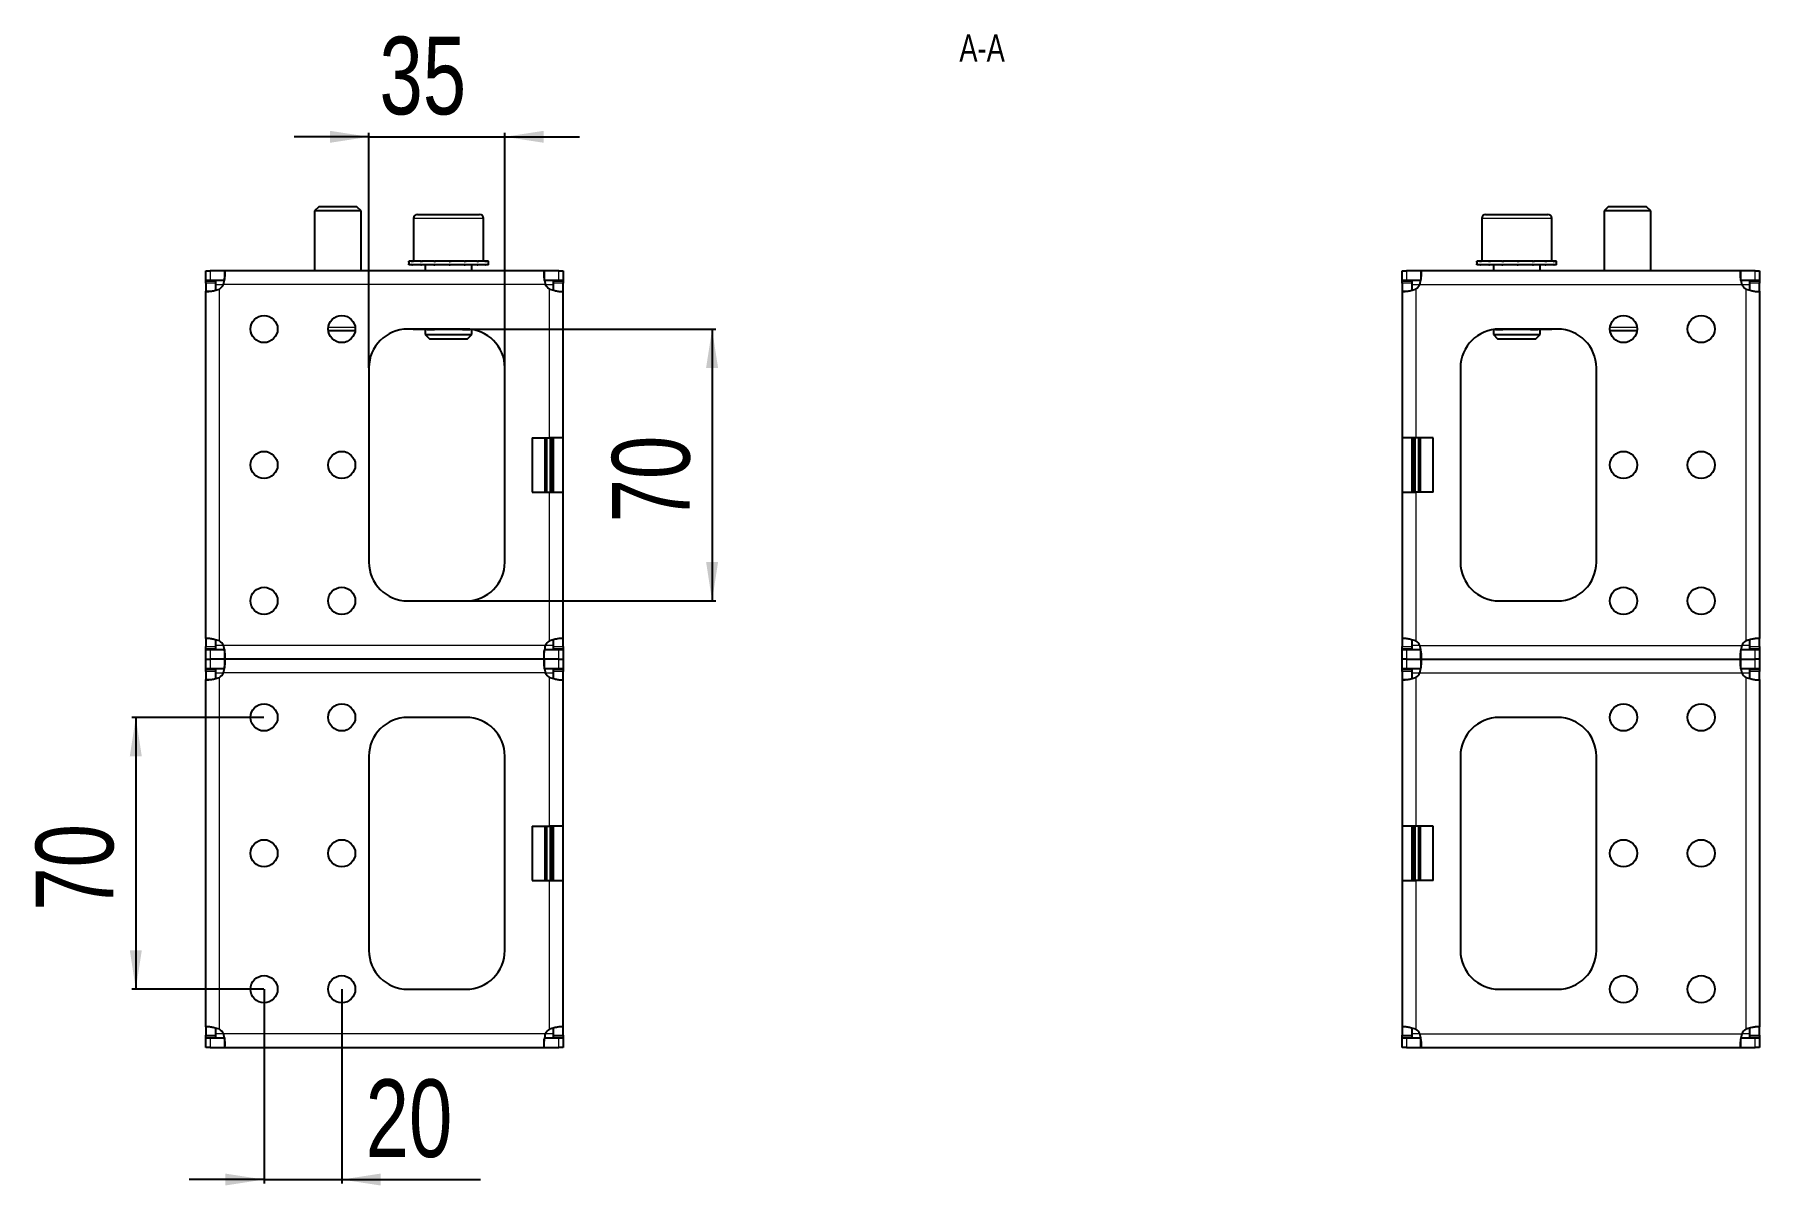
# Model space of a CAD drawing. Header units: millimetres. Extents: x 0 to 2072, y -808 to 616.
# Drawn here: x 1628 to 2072, y 253.8 to 550.2 of the extents above; entities that cross this region are included whole.
import ezdxf

# ---------------------------------------------------------------- set-up
doc = ezdxf.new("R2010")
doc.units = ezdxf.units.MM
doc.layers.add('FORMAT', color=7, linetype='Continuous')
doc.styles.add('SLDTEXTSTYLE0', font='TXT', dxfattribs={"width": 0.75})
doc.dimstyles.new('SLDDIMSTYLE0', dxfattribs={"dimtxt": 20, "dimasz": 10, "dimexe": 0, "dimexo": 0.0625, "dimgap": 5, "dimtad": 2, "dimdec": 1, "dimrnd": 1e-09, "dimzin": 12, "dimdsep": 46, "dimtxsty": 'SLDTEXTSTYLE0', "dimsah": 1, "dimcen": 0.09, "dimadec": 0, "dimazin": 3, "dimtfac": 1, "dimtofl": 0, "dimtmove": 0, "dimatfit": 3, "dimfxl": 0, "dimfrac": 2, "dimtolj": 1, "dimtzin": 12, "dimarcsym": 0})
doc.dimstyles.new('SLDDIMSTYLE1', dxfattribs={"dimtxt": 20, "dimasz": 10, "dimexe": 0, "dimexo": 0.0625, "dimgap": 5, "dimtad": 2, "dimdec": 1, "dimrnd": 1e-09, "dimzin": 12, "dimdsep": 46, "dimtxsty": 'SLDTEXTSTYLE0', "dimsah": 1, "dimcen": 0.09, "dimadec": 0, "dimazin": 3, "dimtfac": 1, "dimtmove": 0, "dimatfit": 0, "dimfxl": 0, "dimfrac": 2, "dimtolj": 1, "dimtzin": 12, "dimarcsym": 0})

# ---------------------------------------------------------------- blocks, each defined once
blk = doc.blocks.new('_D_7')
at = {"layer": 'FORMAT'}
for p, q in [((1739.05, 474.39), (1803.39, 474.39)), ((1802.39, 474.39), (1802.39, 404.39)), ((1739.05, 404.39), (1803.39, 404.39))]:
    blk.add_line(p, q, dxfattribs=at)
for points in [[(1802.39, 474.39), (1800.85, 464.39), (1803.93, 464.39)], [(1802.39, 404.39), (1803.93, 414.39), (1800.85, 414.39)]]:
    blk.add_solid(points, dxfattribs=at)
at = {"layer": 'FORMAT', "insert": (1776.61, 424.61), "char_height": 20, "attachment_point": 1, "rotation": 90, "style": 'SLDTEXTSTYLE0'}
blk.add_mtext('70', dxfattribs=at)
blk = doc.blocks.new('_D_8')
at = {"layer": 'FORMAT'}
for p, q in [((1714.04, 464.4), (1714.04, 524.89)), ((1749.04, 464.4), (1749.04, 524.89)), ((1714.04, 523.89), (1694.81, 523.89)), ((1714.04, 523.89), (1749.04, 523.89)), ((1749.04, 523.89), (1768.27, 523.89))]:
    blk.add_line(p, q, dxfattribs=at)
for points in [[(1714.04, 523.89), (1704.04, 525.43), (1704.04, 522.35)], [(1749.04, 523.89), (1759.04, 522.35), (1759.04, 525.43)]]:
    blk.add_solid(points, dxfattribs=at)
at = {"layer": 'FORMAT', "insert": (1716.76, 549.67), "char_height": 20, "attachment_point": 1, "style": 'SLDTEXTSTYLE0'}
blk.add_mtext('35', dxfattribs=at)
blk = doc.blocks.new('_D_9')
at = {"layer": 'FORMAT'}
for p, q in [((1687.04, 304.38), (1687.04, 254.38)), ((1707.04, 304.38), (1707.04, 254.38)), ((1687.04, 255.38), (1667.81, 255.38)), ((1687.04, 255.38), (1707.04, 255.38)), ((1707.04, 255.38), (1742.75, 255.38))]:
    blk.add_line(p, q, dxfattribs=at)
for points in [[(1687.04, 255.38), (1677.04, 256.92), (1677.04, 253.85)], [(1707.04, 255.38), (1717.04, 253.85), (1717.04, 256.92)]]:
    blk.add_solid(points, dxfattribs=at)
at = {"layer": 'FORMAT', "insert": (1713.2, 281.17), "char_height": 20, "attachment_point": 1, "style": 'SLDTEXTSTYLE0'}
blk.add_mtext('20', dxfattribs=at)
blk = doc.blocks.new('_D_10')
at = {"layer": 'FORMAT'}
for p, q in [((1687.03, 374.39), (1653.03, 374.39)), ((1654.03, 374.39), (1654.03, 304.39)), ((1687.03, 304.39), (1653.03, 304.39))]:
    blk.add_line(p, q, dxfattribs=at)
for points in [[(1654.03, 374.39), (1652.49, 364.39), (1655.57, 364.39)], [(1654.03, 304.39), (1655.57, 314.39), (1652.49, 314.39)]]:
    blk.add_solid(points, dxfattribs=at)
at = {"layer": 'FORMAT', "insert": (1628.25, 324.61), "char_height": 20, "attachment_point": 1, "rotation": 90, "style": 'SLDTEXTSTYLE0'}
blk.add_mtext('70', dxfattribs=at)

msp = doc.modelspace()

# ---------------------------------------------------------------- linework, layer by layer
at = {"color": 7, "linetype": 'Continuous', "lineweight": 25}
for p, q in [((1701.11, 505.89), (1700.04, 504.82)), ((1700.04, 504.82), (1700.04, 489.39)), ((1712.04, 504.82), (1700.04, 504.82)), ((1710.96, 505.89), (1701.11, 505.89)), ((1712.04, 504.82), (1710.96, 505.89)), ((1712.04, 489.39), (1712.04, 504.82)), ((1725.54, 502.89), (1725.54, 491.89)), ((1726.54, 503.89), (1734.35, 503.89)), ((1734.35, 503.89), (1742.54, 503.89)), ((1743.54, 491.89), (1743.54, 502.89)), ((2000.54, 502.89), (2000.54, 491.89)), ((2001.54, 503.89), (2009.07, 503.89)), ((2009.07, 503.89), (2017.54, 503.89)), ((2018.54, 491.89), (2018.54, 502.89)), ((2033.11, 505.89), (2032.04, 504.82)), ((2032.04, 504.82), (2032.04, 489.39)), ((2044.04, 504.82), (2032.04, 504.82)), ((2042.96, 505.89), (2033.11, 505.89)), ((2044.04, 504.82), (2042.96, 505.89)), ((2044.04, 489.39), (2044.04, 504.82)), ((1672.04, 486.89), (1672.04, 489.39)), ((1672.04, 489.39), (1673.15, 489.39)), ((1676.87, 489.39), (1673.15, 489.39)), ((1759.2, 489.39), (1676.87, 489.39)), ((1676.87, 489.39), (1676.87, 487.18)), ((1724.29, 491.89), (1724.29, 490.89)), ((1724.29, 491.89), (1724.29, 491.64)), ((1725.12, 491.89), (1724.29, 491.89)), ((1724.29, 491.89), (1724.29, 491.89)), ((1724.29, 490.89), (1724.29, 491.14)), ((1725.12, 490.89), (1724.29, 490.89)), ((1724.29, 490.89), (1724.29, 490.89)), ((1725.12, 491.89), (1725.23, 491.89)), ((1725.12, 490.89), (1725.23, 490.89)), ((1725.23, 491.89), (1725.23, 491.64)), ((1727.39, 491.89), (1725.23, 491.89)), ((1725.23, 490.89), (1725.23, 491.14)), ((1727.39, 490.89), (1725.23, 490.89)), ((1727.39, 491.89), (1727.57, 491.89)), ((1727.39, 490.89), (1727.57, 490.89)), ((1727.57, 491.89), (1727.57, 491.64)), ((1730.75, 491.89), (1727.57, 491.89)), ((1727.57, 490.89), (1727.57, 491.14)), ((1730.75, 490.89), (1727.57, 490.89)), ((1728.54, 490.89), (1728.54, 489.39)), ((1730.75, 491.89), (1730.98, 491.89)), ((1730.75, 490.89), (1730.98, 490.89)), ((1730.98, 491.89), (1730.98, 491.64)), ((1734.68, 491.89), (1730.98, 491.89)), ((1730.98, 490.89), (1730.98, 491.14)), ((1734.68, 490.89), (1730.98, 490.89)), ((1734.68, 491.89), (1734.76, 491.89)), ((1734.68, 490.89), (1734.83, 490.89)), ((1734.83, 490.89), (1734.93, 490.89)), ((1734.88, 491.89), (1734.93, 491.89)), ((1734.93, 491.89), (1734.93, 491.64)), ((1738.59, 491.89), (1734.93, 491.89)), ((1734.93, 490.89), (1734.93, 491.14)), ((1738.59, 490.89), (1734.93, 490.89)), ((1738.59, 491.89), (1738.82, 491.89)), ((1738.59, 490.89), (1738.82, 490.89)), ((1738.82, 491.89), (1738.82, 491.64)), ((1741.89, 491.89), (1738.82, 491.89)), ((1738.82, 490.89), (1738.82, 491.14)), ((1741.89, 490.89), (1738.82, 490.89)), ((1740.54, 489.39), (1740.54, 490.89)), ((1741.89, 491.89), (1742.06, 491.89)), ((1741.89, 490.89), (1742.06, 490.89)), ((1742.06, 491.89), (1742.06, 491.64)), ((1744.06, 491.89), (1742.06, 491.89)), ((1742.06, 490.89), (1742.06, 491.14)), ((1744.06, 490.89), (1742.06, 490.89)), ((1744.06, 491.89), (1744.15, 491.89)), ((1744.06, 490.89), (1744.15, 490.89)), ((1744.15, 491.89), (1744.15, 491.64)), ((1744.79, 491.89), (1744.15, 491.89)), ((1744.15, 490.89), (1744.15, 491.14)), ((1744.79, 490.89), (1744.15, 490.89)), ((1744.79, 490.89), (1744.79, 491.89)), ((1759.2, 489.39), (1759.2, 486.89)), ((1762.93, 489.39), (1759.2, 489.39)), ((1762.93, 489.39), (1764.04, 489.39)), ((1764.04, 489.39), (1764.04, 486.89)), ((1980.04, 486.89), (1980.04, 489.39)), ((1980.04, 489.39), (1981.15, 489.39)), ((1984.87, 489.39), (1981.15, 489.39)), ((2067.2, 489.39), (1984.87, 489.39)), ((1984.87, 489.39), (1984.87, 487.18)), ((1999.29, 491.89), (1999.29, 490.89)), ((1999.29, 491.89), (1999.29, 491.64)), ((2000.12, 491.89), (1999.29, 491.89)), ((1999.29, 491.89), (1999.29, 491.89)), ((1999.29, 490.89), (1999.29, 491.14)), ((2000.12, 490.89), (1999.29, 490.89)), ((1999.29, 490.89), (1999.29, 490.89)), ((2000.12, 491.89), (2000.22, 491.89)), ((2000.12, 490.89), (2000.22, 490.89)), ((2000.22, 491.89), (2000.22, 491.64)), ((2002.39, 491.89), (2000.22, 491.89)), ((2000.22, 490.89), (2000.22, 491.14)), ((2002.39, 490.89), (2000.22, 490.89)), ((2002.39, 491.89), (2002.57, 491.89)), ((2002.39, 490.89), (2002.57, 490.89)), ((2002.57, 491.89), (2002.57, 491.64)), ((2005.74, 491.89), (2002.57, 491.89)), ((2002.57, 490.89), (2002.57, 491.14)), ((2005.74, 490.89), (2002.57, 490.89)), ((2003.54, 490.89), (2003.54, 489.39)), ((2005.74, 491.89), (2005.98, 491.89)), ((2005.74, 490.89), (2005.98, 490.89)), ((2005.98, 491.89), (2005.98, 491.64)), ((2009.68, 491.89), (2005.98, 491.89)), ((2005.98, 490.89), (2005.98, 491.14)), ((2009.68, 490.89), (2005.98, 490.89)), ((2009.68, 491.89), (2009.75, 491.89)), ((2009.68, 490.89), (2009.83, 490.89)), ((2009.83, 490.89), (2009.93, 490.89)), ((2009.88, 491.89), (2009.93, 491.89)), ((2009.93, 491.89), (2009.93, 491.64)), ((2013.59, 491.89), (2009.93, 491.89)), ((2009.93, 490.89), (2009.93, 491.14)), ((2013.59, 490.89), (2009.93, 490.89)), ((2013.59, 491.89), (2013.82, 491.89)), ((2013.59, 490.89), (2013.82, 490.89)), ((2013.82, 491.89), (2013.82, 491.64)), ((2016.88, 491.89), (2013.82, 491.89)), ((2013.82, 490.89), (2013.82, 491.14)), ((2016.88, 490.89), (2013.82, 490.89)), ((2015.54, 489.39), (2015.54, 490.89)), ((2016.88, 491.89), (2017.06, 491.89)), ((2016.88, 490.89), (2017.06, 490.89)), ((2017.06, 491.89), (2017.06, 491.64)), ((2019.06, 491.89), (2017.06, 491.89)), ((2017.06, 490.89), (2017.06, 491.14)), ((2019.06, 490.89), (2017.06, 490.89)), ((2019.06, 491.89), (2019.15, 491.89)), ((2019.06, 490.89), (2019.15, 490.89)), ((2019.15, 491.89), (2019.15, 491.64)), ((2019.79, 491.89), (2019.15, 491.89)), ((2019.15, 490.89), (2019.15, 491.14)), ((2019.79, 490.89), (2019.15, 490.89)), ((2019.79, 490.89), (2019.79, 491.89)), ((2067.2, 486.89), (2067.2, 489.39)), ((2070.93, 489.39), (2067.2, 489.39)), ((2070.93, 489.39), (2072.04, 489.39)), ((2072.04, 489.39), (2072.04, 486.89)), ((1673.15, 486.89), (1672.04, 486.89)), ((1672.04, 486.89), (1672.04, 486.79)), ((1672.04, 486.79), (1674.54, 486.79)), ((1672.04, 486.18), (1672.04, 486.79)), ((1672.04, 486.18), (1672.04, 484.12)), ((1672.04, 394.67), (1672.04, 484.12)), ((1672.04, 484.12), (1673.13, 484.12)), ((1676.87, 486.89), (1673.15, 486.89)), ((1674.54, 486.79), (1674.54, 486.18)), ((1674.54, 486.18), (1674.54, 484.36)), ((1762.93, 486.89), (1759.2, 486.89)), ((1761.54, 486.79), (1764.04, 486.79)), ((1761.54, 486.18), (1761.54, 486.79)), ((1761.54, 484.34), (1761.54, 486.18)), ((1764.04, 486.89), (1762.93, 486.89)), ((1764.04, 486.79), (1764.04, 486.89)), ((1764.04, 486.79), (1764.04, 486.18)), ((1764.04, 484.12), (1764.04, 486.18)), ((1764.04, 446.39), (1764.04, 484.12)), ((1981.15, 486.89), (1980.04, 486.89)), ((1980.04, 486.89), (1980.04, 486.79)), ((1980.04, 486.79), (1982.54, 486.79)), ((1980.04, 486.18), (1980.04, 486.79)), ((1980.04, 486.18), (1980.04, 484.12)), ((1980.04, 484.12), (1981.13, 484.12)), ((1980.04, 484.12), (1980.04, 446.39)), ((1984.87, 486.89), (1981.15, 486.89)), ((1982.54, 486.79), (1982.54, 486.18)), ((1982.54, 486.18), (1982.54, 484.36)), ((2070.93, 486.89), (2067.2, 486.89)), ((2069.54, 486.79), (2072.04, 486.79)), ((2069.54, 486.18), (2069.54, 486.79)), ((2069.54, 484.34), (2069.54, 486.18)), ((2072.04, 486.89), (2070.93, 486.89)), ((2072.04, 486.79), (2072.04, 486.89)), ((2072.04, 486.79), (2072.04, 486.18)), ((2072.04, 484.12), (2072.04, 486.18)), ((2072.04, 484.12), (2072.04, 394.67)), ((1710.5, 473.89), (1703.57, 473.89)), ((1739.04, 474.39), (1724.04, 474.39)), ((1725.71, 474.29), (1725.69, 474.29)), ((1725.71, 474.29), (1725.71, 474.29)), ((1725.81, 474.29), (1725.71, 474.29)), ((1725.81, 474.39), (1725.81, 474.29)), ((1729.06, 474.29), (1725.81, 474.29)), ((1728.54, 474.29), (1728.54, 472.97)), ((1728.54, 472.97), (1729.61, 471.89)), ((1728.54, 472.97), (1734.4, 472.97)), ((1729.06, 474.29), (1730.96, 474.29)), ((1729.61, 471.89), (1734.42, 471.89)), ((1731.51, 474.29), (1730.96, 474.29)), ((1737.56, 474.29), (1731.51, 474.29)), ((1734.4, 472.97), (1740.54, 472.97)), ((1734.42, 471.89), (1739.46, 471.89)), ((1738.11, 474.29), (1737.56, 474.29)), ((1738.11, 474.29), (1740.01, 474.29)), ((1739.46, 471.89), (1740.54, 472.97)), ((1740.45, 474.29), (1740.01, 474.29)), ((1740.54, 472.97), (1740.54, 474.28)), ((2003.54, 474.28), (2003.54, 472.97)), ((2003.54, 472.97), (2004.61, 471.89)), ((2003.54, 472.97), (2009.18, 472.97)), ((2004.06, 474.29), (2003.63, 474.29)), ((2004.06, 474.29), (2005.96, 474.29)), ((2004.61, 471.89), (2009.25, 471.89)), ((2020.04, 474.39), (2005.04, 474.39)), ((2006.51, 474.29), (2005.96, 474.29)), ((2012.56, 474.29), (2006.51, 474.29)), ((2009.18, 472.97), (2015.54, 472.97)), ((2009.25, 471.89), (2014.46, 471.89)), ((2013.11, 474.29), (2012.56, 474.29)), ((2013.11, 474.29), (2015.01, 474.29)), ((2014.46, 471.89), (2015.54, 472.97)), ((2018.27, 474.29), (2015.01, 474.29)), ((2015.54, 472.97), (2015.54, 474.29)), ((2018.27, 474.29), (2018.27, 474.39)), ((2018.37, 474.29), (2018.27, 474.29)), ((2018.39, 474.29), (2018.37, 474.29)), ((2018.37, 474.29), (2018.37, 474.29)), ((2040.5, 473.89), (2033.57, 473.89)), ((1714.04, 464.39), (1714.04, 414.39)), ((1749.04, 414.39), (1749.04, 464.39)), ((1995.04, 464.39), (1995.04, 414.39)), ((2030.04, 414.39), (2030.04, 464.39)), ((1756.04, 446.39), (1760.54, 446.39)), ((1756.04, 446.39), (1756.04, 432.39)), ((1764.04, 446.39), (1760.54, 446.39)), ((1761.54, 432.39), (1761.54, 446.39)), ((1764.04, 432.39), (1764.04, 446.39)), ((1983.54, 446.39), (1980.04, 446.39)), ((1980.04, 446.39), (1980.04, 432.39)), ((1982.54, 446.39), (1982.54, 432.39)), ((1988.04, 446.39), (1983.54, 446.39)), ((1988.04, 432.39), (1988.04, 446.39)), ((1756.04, 432.39), (1760.54, 432.39)), ((1760.54, 432.39), (1764.04, 432.39)), ((1764.04, 394.67), (1764.04, 432.39)), ((1980.04, 432.39), (1983.54, 432.39)), ((1980.04, 432.39), (1980.04, 394.67)), ((1988.04, 432.39), (1983.54, 432.39)), ((1724.04, 404.39), (1739.04, 404.39)), ((2005.04, 404.39), (2020.04, 404.39)), ((1672.04, 394.67), (1672.04, 392.6)), ((1672.04, 391.99), (1672.04, 392.6)), ((1674.54, 391.99), (1672.04, 391.99)), ((1672.04, 391.99), (1672.04, 391.89)), ((1672.04, 389.39), (1672.04, 391.89)), ((1672.04, 391.89), (1673.15, 391.89)), ((1673.15, 391.89), (1676.87, 391.89)), ((1674.54, 394.44), (1674.54, 392.6)), ((1674.54, 392.6), (1674.54, 391.99)), ((1676.87, 391.89), (1676.87, 389.39)), ((1759.2, 391.89), (1762.93, 391.89)), ((1759.2, 389.39), (1759.2, 391.61)), ((1761.54, 392.6), (1761.54, 394.42)), ((1761.54, 391.99), (1761.54, 392.6)), ((1764.04, 391.99), (1761.54, 391.99)), ((1762.93, 391.89), (1764.04, 391.89)), ((1764.04, 394.67), (1762.94, 394.67)), ((1764.04, 392.6), (1764.04, 394.67)), ((1764.04, 392.6), (1764.04, 391.99)), ((1764.04, 391.89), (1764.04, 391.99)), ((1764.04, 391.89), (1764.04, 389.39)), ((1980.04, 394.67), (1980.04, 392.6)), ((1980.04, 391.99), (1980.04, 392.6)), ((1982.54, 391.99), (1980.04, 391.99)), ((1980.04, 391.99), (1980.04, 391.89)), ((1980.04, 389.39), (1980.04, 391.89)), ((1980.04, 391.89), (1981.15, 391.89)), ((1981.15, 391.89), (1984.87, 391.89)), ((1982.54, 394.44), (1982.54, 392.6)), ((1982.54, 392.6), (1982.54, 391.99)), ((1984.87, 389.39), (1984.87, 391.89)), ((2067.2, 391.89), (2070.93, 391.89)), ((2067.2, 389.39), (2067.2, 391.61)), ((2069.54, 392.6), (2069.54, 394.42)), ((2069.54, 391.99), (2069.54, 392.6)), ((2072.04, 391.99), (2069.54, 391.99)), ((2070.93, 391.89), (2072.04, 391.89)), ((2072.04, 394.67), (2070.94, 394.67)), ((2072.04, 392.6), (2072.04, 394.67)), ((2072.04, 392.6), (2072.04, 391.99)), ((2072.04, 391.89), (2072.04, 391.99)), ((2072.04, 391.89), (2072.04, 389.39)), ((1672.04, 386.89), (1672.04, 389.39)), ((1672.04, 389.39), (1673.15, 389.39)), ((1673.15, 386.89), (1672.04, 386.89)), ((1672.04, 386.89), (1672.04, 386.79)), ((1672.04, 386.79), (1674.54, 386.79)), ((1672.04, 386.18), (1672.04, 386.79)), ((1676.87, 389.39), (1673.15, 389.39)), ((1676.87, 386.89), (1673.15, 386.89)), ((1674.54, 386.79), (1674.54, 386.18)), ((1759.2, 389.39), (1676.87, 389.39)), ((1676.87, 389.39), (1676.87, 387.18)), ((1759.2, 389.39), (1759.2, 386.89)), ((1762.93, 389.39), (1759.2, 389.39)), ((1762.93, 386.89), (1759.2, 386.89)), ((1761.54, 386.79), (1764.04, 386.79)), ((1761.54, 386.18), (1761.54, 386.79)), ((1762.93, 389.39), (1764.04, 389.39)), ((1764.04, 386.89), (1762.93, 386.89)), ((1764.04, 389.39), (1764.04, 386.89)), ((1764.04, 386.79), (1764.04, 386.89)), ((1764.04, 386.79), (1764.04, 386.18)), ((1981.15, 389.39), (1980.04, 389.39)), ((1980.04, 386.89), (1980.04, 389.39)), ((1981.15, 386.89), (1980.04, 386.89)), ((1980.04, 386.89), (1980.04, 386.79)), ((1980.04, 386.79), (1982.54, 386.79)), ((1980.04, 386.18), (1980.04, 386.79)), ((1981.15, 389.39), (1984.87, 389.39)), ((1984.87, 386.89), (1981.15, 386.89)), ((1982.54, 386.79), (1982.54, 386.18)), ((1984.87, 389.39), (2067.2, 389.39)), ((1984.87, 389.39), (1984.87, 387.18)), ((2067.2, 389.39), (2070.93, 389.39)), ((2067.2, 386.89), (2067.2, 389.39)), ((2070.93, 386.89), (2067.2, 386.89)), ((2069.54, 386.79), (2072.04, 386.79)), ((2069.54, 386.18), (2069.54, 386.79)), ((2072.04, 389.39), (2070.93, 389.39)), ((2072.04, 386.89), (2070.93, 386.89)), ((2072.04, 389.39), (2072.04, 386.89)), ((2072.04, 386.79), (2072.04, 386.89)), ((2072.04, 386.79), (2072.04, 386.18)), ((1672.04, 386.18), (1672.04, 384.12)), ((1672.04, 294.67), (1672.04, 384.12)), ((1672.04, 384.12), (1673.13, 384.12)), ((1674.54, 386.18), (1674.54, 384.36)), ((1761.54, 384.34), (1761.54, 386.18)), ((1764.04, 384.12), (1764.04, 386.18)), ((1764.04, 346.39), (1764.04, 384.12)), ((1980.04, 386.18), (1980.04, 384.12)), ((1980.04, 384.12), (1981.13, 384.12)), ((1980.04, 384.12), (1980.04, 346.39)), ((1982.54, 386.18), (1982.54, 384.36)), ((2069.54, 384.34), (2069.54, 386.18)), ((2072.04, 384.12), (2072.04, 386.18)), ((2072.04, 384.12), (2072.04, 294.67)), ((1739.04, 374.39), (1724.04, 374.39)), ((2020.04, 374.39), (2005.04, 374.39)), ((1714.04, 364.39), (1714.04, 314.39)), ((1749.04, 314.39), (1749.04, 364.39)), ((1995.04, 364.39), (1995.04, 314.39)), ((2030.04, 314.39), (2030.04, 364.39)), ((1756.04, 346.39), (1760.54, 346.39)), ((1756.04, 346.39), (1756.04, 332.39)), ((1764.04, 346.39), (1760.54, 346.39)), ((1761.54, 332.39), (1761.54, 346.39)), ((1764.04, 332.39), (1764.04, 346.39)), ((1983.54, 346.39), (1980.04, 346.39)), ((1980.04, 346.39), (1980.04, 332.39)), ((1982.54, 346.39), (1982.54, 332.39)), ((1988.04, 346.39), (1983.54, 346.39)), ((1988.04, 332.39), (1988.04, 346.39)), ((1756.04, 332.39), (1760.54, 332.39)), ((1760.54, 332.39), (1764.04, 332.39)), ((1764.04, 294.67), (1764.04, 332.39)), ((1980.04, 332.39), (1983.54, 332.39)), ((1980.04, 332.39), (1980.04, 294.67)), ((1988.04, 332.39), (1983.54, 332.39)), ((1724.04, 304.39), (1739.04, 304.39)), ((2005.04, 304.39), (2020.04, 304.39)), ((1672.04, 294.67), (1672.04, 292.6)), ((1674.54, 294.44), (1674.54, 292.6)), ((1761.54, 292.6), (1761.54, 294.42)), ((1764.04, 294.67), (1762.94, 294.67)), ((1764.04, 292.6), (1764.04, 294.67)), ((1980.04, 294.67), (1980.04, 292.6)), ((1982.54, 294.44), (1982.54, 292.6)), ((2069.54, 292.6), (2069.54, 294.42)), ((2072.04, 294.67), (2070.94, 294.67)), ((2072.04, 292.6), (2072.04, 294.67)), ((1672.04, 291.99), (1672.04, 292.6)), ((1674.54, 291.99), (1672.04, 291.99)), ((1672.04, 291.99), (1672.04, 291.89)), ((1672.04, 289.39), (1672.04, 291.89)), ((1672.04, 291.89), (1673.15, 291.89)), ((1673.15, 289.39), (1672.04, 289.39)), ((1673.15, 291.89), (1676.87, 291.89)), ((1673.15, 289.39), (1676.87, 289.39)), ((1674.54, 292.6), (1674.54, 291.99)), ((1676.87, 291.89), (1676.87, 289.39)), ((1676.87, 289.39), (1759.2, 289.39)), ((1759.2, 291.89), (1762.93, 291.89)), ((1759.2, 289.39), (1759.2, 291.61)), ((1759.2, 289.39), (1762.93, 289.39)), ((1761.54, 291.99), (1761.54, 292.6)), ((1764.04, 291.99), (1761.54, 291.99)), ((1762.93, 291.89), (1764.04, 291.89)), ((1764.04, 289.39), (1762.93, 289.39)), ((1764.04, 292.6), (1764.04, 291.99)), ((1764.04, 291.89), (1764.04, 291.99)), ((1764.04, 291.89), (1764.04, 289.39)), ((1980.04, 291.99), (1980.04, 292.6)), ((1982.54, 291.99), (1980.04, 291.99)), ((1980.04, 291.99), (1980.04, 291.89)), ((1980.04, 289.39), (1980.04, 291.89)), ((1980.04, 291.89), (1981.15, 291.89)), ((1981.15, 289.39), (1980.04, 289.39)), ((1981.15, 291.89), (1984.87, 291.89)), ((1981.15, 289.39), (1984.87, 289.39)), ((1982.54, 292.6), (1982.54, 291.99)), ((1984.87, 289.39), (1984.87, 291.89)), ((1984.87, 289.39), (2067.2, 289.39)), ((2067.2, 291.89), (2070.93, 291.89)), ((2067.2, 289.39), (2067.2, 291.61)), ((2067.2, 289.39), (2070.93, 289.39)), ((2069.54, 291.99), (2069.54, 292.6)), ((2072.04, 291.99), (2069.54, 291.99)), ((2070.93, 291.89), (2072.04, 291.89)), ((2072.04, 289.39), (2070.93, 289.39)), ((2072.04, 292.6), (2072.04, 291.99)), ((2072.04, 291.89), (2072.04, 291.99)), ((2072.04, 291.89), (2072.04, 289.39))]:
    msp.add_line(p, q, dxfattribs=at)
at = {"color": 8, "linetype": 'Continuous', "lineweight": 18}
for p, q in [((1734.33, 502.89), (1725.54, 502.89)), ((1743.54, 502.89), (1734.33, 502.89)), ((2009.01, 502.89), (2000.54, 502.89)), ((2018.54, 502.89), (2009.01, 502.89)), ((1673.15, 489.39), (1673.15, 486.89)), ((1762.93, 486.89), (1762.93, 489.39)), ((1981.15, 489.39), (1981.15, 486.89)), ((2070.93, 486.89), (2070.93, 489.39)), ((1674.54, 486.18), (1672.04, 486.18)), ((1674.54, 485.89), (1676.62, 485.89)), ((1675.54, 394.11), (1675.54, 484.67)), ((1759.45, 485.89), (1676.62, 485.89)), ((1759.45, 485.89), (1761.54, 485.89)), ((1760.54, 446.39), (1760.54, 484.67)), ((1764.04, 486.18), (1761.54, 486.18)), ((1982.54, 486.18), (1980.04, 486.18)), ((1982.54, 485.89), (1984.62, 485.89)), ((1983.54, 484.67), (1983.54, 446.39)), ((1984.62, 485.89), (2067.45, 485.89)), ((2067.45, 485.89), (2069.54, 485.89)), ((2068.54, 484.67), (2068.54, 394.11)), ((2072.04, 486.18), (2069.54, 486.18)), ((1703.57, 474.89), (1710.5, 474.89)), ((1730.96, 474.39), (1730.96, 474.29)), ((1731.51, 474.39), (1731.51, 474.29)), ((1737.56, 474.39), (1737.56, 474.29)), ((1738.11, 474.39), (1738.11, 474.29)), ((2005.96, 474.39), (2005.96, 474.29)), ((2006.51, 474.39), (2006.51, 474.29)), ((2012.56, 474.39), (2012.56, 474.29)), ((2013.11, 474.39), (2013.11, 474.29)), ((2033.57, 474.89), (2040.5, 474.89)), ((1759.34, 432.39), (1759.34, 446.39)), ((1759.54, 446.39), (1759.54, 432.39)), ((1759.65, 432.39), (1759.65, 446.39)), ((1759.85, 446.39), (1759.85, 432.39)), ((1760.73, 432.39), (1760.73, 446.39)), ((1760.93, 446.39), (1760.93, 432.39)), ((1761.03, 432.39), (1761.03, 446.39)), ((1761.23, 446.39), (1761.23, 432.39)), ((1982.84, 432.39), (1982.84, 446.39)), ((1983.04, 446.39), (1983.04, 432.39)), ((1983.15, 432.39), (1983.15, 446.39)), ((1983.35, 446.39), (1983.35, 432.39)), ((1984.23, 432.39), (1984.23, 446.39)), ((1984.43, 446.39), (1984.43, 432.39)), ((1984.53, 432.39), (1984.53, 446.39)), ((1984.73, 446.39), (1984.73, 432.39)), ((1760.54, 394.11), (1760.54, 432.39)), ((1983.54, 432.39), (1983.54, 394.11)), ((1672.04, 392.6), (1674.54, 392.6)), ((1673.15, 391.89), (1673.15, 389.39)), ((1676.62, 392.89), (1674.54, 392.89)), ((1759.45, 392.89), (1676.62, 392.89)), ((1761.54, 392.89), (1759.45, 392.89)), ((1761.54, 392.6), (1764.04, 392.6)), ((1762.93, 389.39), (1762.93, 391.89)), ((1980.04, 392.6), (1982.54, 392.6)), ((1981.15, 391.89), (1981.15, 389.39)), ((1984.62, 392.89), (1982.54, 392.89)), ((1984.62, 392.89), (2067.45, 392.89)), ((2069.54, 392.89), (2067.45, 392.89)), ((2069.54, 392.6), (2072.04, 392.6)), ((2070.93, 389.39), (2070.93, 391.89)), ((1673.15, 389.39), (1673.15, 386.89)), ((1762.93, 386.89), (1762.93, 389.39)), ((1981.15, 389.39), (1981.15, 386.89)), ((2070.93, 386.89), (2070.93, 389.39)), ((1674.54, 386.18), (1672.04, 386.18)), ((1674.54, 385.89), (1676.62, 385.89)), ((1675.54, 294.11), (1675.54, 384.67)), ((1759.45, 385.89), (1676.62, 385.89)), ((1759.45, 385.89), (1761.54, 385.89)), ((1760.54, 346.39), (1760.54, 384.67)), ((1764.04, 386.18), (1761.54, 386.18)), ((1982.54, 386.18), (1980.04, 386.18)), ((1982.54, 385.89), (1984.62, 385.89)), ((1983.54, 384.67), (1983.54, 346.39)), ((1984.62, 385.89), (2067.45, 385.89)), ((2067.45, 385.89), (2069.54, 385.89)), ((2068.54, 384.67), (2068.54, 294.11)), ((2072.04, 386.18), (2069.54, 386.18)), ((1759.34, 332.39), (1759.34, 346.39)), ((1759.54, 346.39), (1759.54, 332.39)), ((1759.65, 332.39), (1759.65, 346.39)), ((1759.85, 346.39), (1759.85, 332.39)), ((1760.73, 332.39), (1760.73, 346.39)), ((1760.93, 346.39), (1760.93, 332.39)), ((1761.03, 332.39), (1761.03, 346.39)), ((1761.23, 346.39), (1761.23, 332.39)), ((1982.84, 332.39), (1982.84, 346.39)), ((1983.04, 346.39), (1983.04, 332.39)), ((1983.15, 332.39), (1983.15, 346.39)), ((1983.35, 346.39), (1983.35, 332.39)), ((1984.23, 332.39), (1984.23, 346.39)), ((1984.43, 346.39), (1984.43, 332.39)), ((1984.53, 332.39), (1984.53, 346.39)), ((1984.73, 346.39), (1984.73, 332.39)), ((1760.54, 294.11), (1760.54, 332.39)), ((1983.54, 332.39), (1983.54, 294.11)), ((1672.04, 292.6), (1674.54, 292.6)), ((1673.15, 291.89), (1673.15, 289.39)), ((1676.62, 292.89), (1674.54, 292.89)), ((1759.45, 292.89), (1676.62, 292.89)), ((1761.54, 292.89), (1759.45, 292.89)), ((1761.54, 292.6), (1764.04, 292.6)), ((1762.93, 289.39), (1762.93, 291.89)), ((1980.04, 292.6), (1982.54, 292.6)), ((1981.15, 291.89), (1981.15, 289.39)), ((1984.62, 292.89), (1982.54, 292.89)), ((1984.62, 292.89), (2067.45, 292.89)), ((2069.54, 292.89), (2067.45, 292.89)), ((2069.54, 292.6), (2072.04, 292.6)), ((2070.93, 289.39), (2070.93, 291.89))]:
    msp.add_line(p, q, dxfattribs=at)
at = {"color": 7, "linetype": 'Continuous', "lineweight": 25}
for centre in [(1687.04, 474.39), (1707.04, 474.39), (2037.04, 474.39), (2057.04, 474.39), (1687.04, 439.39), (1707.04, 439.39), (2037.04, 439.39), (2057.04, 439.39), (1687.04, 404.39), (1707.04, 404.39), (2037.04, 404.39), (2057.04, 404.39), (1687.04, 374.39), (1707.04, 374.39), (2037.04, 374.39), (2057.04, 374.39), (1687.04, 339.39), (1707.04, 339.39), (2037.04, 339.39), (2057.04, 339.39), (1687.04, 304.39), (1707.04, 304.39), (2037.04, 304.39), (2057.04, 304.39)]:
    msp.add_circle(centre, 3.5, dxfattribs=at)
for centre, radius, start, end in [((1726.54, 502.89), 1, 90, 180), ((1742.54, 502.89), 1, 0, 90), ((2001.54, 502.89), 1, 90, 180), ((2017.54, 502.89), 1, 0, 90), ((1673.54, 487.54), 3.5, 304.8499, 331.8729), ((1762.54, 487.54), 3.5, 208.1271, 235.1501), ((1981.54, 487.54), 3.5, 304.8499, 331.8729), ((2070.54, 487.54), 3.5, 208.1271, 235.1501), ((1724.04, 464.39), 10, 90, 180), ((1739.04, 464.39), 10, 0, 90), ((2005.04, 464.39), 10, 90, 180), ((2020.04, 464.39), 10, 0, 90), ((1724.04, 414.39), 10, 180, 270), ((1739.04, 414.39), 10, 270, 0), ((2005.04, 414.39), 10, 180, 270), ((2020.04, 414.39), 10, 270, 0), ((1673.54, 391.24), 3.5, 28.1271, 55.1501), ((1762.54, 391.24), 3.5, 124.8499, 151.8729), ((1981.54, 391.24), 3.5, 28.1271, 55.1501), ((2070.54, 391.24), 3.5, 124.8499, 151.8729), ((1673.54, 387.54), 3.5, 304.8499, 331.8729), ((1762.54, 387.54), 3.5, 208.1271, 235.1501), ((1981.54, 387.54), 3.5, 304.8499, 331.8729), ((2070.54, 387.54), 3.5, 208.1271, 235.1501), ((1724.04, 364.39), 10, 90, 180), ((1739.04, 364.39), 10, 0, 90), ((2005.04, 364.39), 10, 90, 180), ((2020.04, 364.39), 10, 0, 90), ((1724.04, 314.39), 10, 180, 270), ((1739.04, 314.39), 10, 270, 0), ((2005.04, 314.39), 10, 180, 270), ((2020.04, 314.39), 10, 270, 0), ((1673.54, 291.24), 3.5, 28.1271, 55.1501), ((1762.54, 291.24), 3.5, 124.8499, 151.8729), ((1981.54, 291.24), 3.5, 28.1271, 55.1501), ((2070.54, 291.24), 3.5, 124.8499, 151.8729)]:
    msp.add_arc(centre, radius, start, end, dxfattribs=at)
for points, knots in [([(1676.62, 485.89), (1676.68, 486.15), (1676.78, 486.64), (1676.92, 487.46), (1677.02, 488.17), (1677.04, 488.74), (1677.02, 489.1), (1676.97, 489.34), (1676.9, 489.37), (1676.87, 489.39)], [0, 0, 0, 0, 0.144067, 0.271276, 0.474907, 0.597997, 0.726338, 0.860245, 1, 1, 1, 1]), ([(1724.29, 491.64), (1724.29, 491.68), (1724.29, 491.75), (1724.29, 491.83), (1724.29, 491.87), (1724.29, 491.89)], [0, 0, 0, 0, 0.499981, 0.749988, 1, 1, 1, 1]), ([(1724.29, 490.89), (1724.29, 490.91), (1724.29, 490.95), (1724.29, 491.04), (1724.29, 491.1), (1724.29, 491.14)], [0, 0, 0, 0, 0.25014, 0.50028, 1, 1, 1, 1]), ([(1725.23, 491.64), (1725.21, 491.68), (1725.18, 491.75), (1725.15, 491.83), (1725.13, 491.87), (1725.12, 491.89)], [0, 0, 0, 0, 0.499981, 0.749988, 1, 1, 1, 1]), ([(1725.12, 490.89), (1725.13, 490.91), (1725.15, 490.95), (1725.18, 491.04), (1725.21, 491.1), (1725.23, 491.14)], [0, 0, 0, 0, 0.25014, 0.50028, 1, 1, 1, 1]), ([(1727.57, 491.64), (1727.54, 491.68), (1727.5, 491.75), (1727.44, 491.83), (1727.41, 491.87), (1727.39, 491.89)], [0, 0, 0, 0, 0.499981, 0.749988, 1, 1, 1, 1]), ([(1727.39, 490.89), (1727.41, 490.91), (1727.44, 490.95), (1727.5, 491.04), (1727.54, 491.1), (1727.57, 491.14)], [0, 0, 0, 0, 0.25014, 0.50028, 1, 1, 1, 1]), ([(1730.98, 491.64), (1730.94, 491.68), (1730.88, 491.75), (1730.81, 491.83), (1730.77, 491.87), (1730.75, 491.89)], [0, 0, 0, 0, 0.499981, 0.749988, 1, 1, 1, 1]), ([(1730.75, 490.89), (1730.77, 490.91), (1730.81, 490.95), (1730.88, 491.04), (1730.94, 491.1), (1730.98, 491.14)], [0, 0, 0, 0, 0.25014, 0.50028, 1, 1, 1, 1]), ([(1734.93, 491.64), (1734.89, 491.68), (1734.83, 491.75), (1734.74, 491.83), (1734.7, 491.87), (1734.68, 491.89)], [0, 0, 0, 0, 0.499981, 0.749988, 1, 1, 1, 1]), ([(1734.68, 490.89), (1734.7, 490.91), (1734.74, 490.95), (1734.83, 491.04), (1734.89, 491.1), (1734.93, 491.14)], [0, 0, 0, 0, 0.25014, 0.50028, 1, 1, 1, 1]), ([(1734.93, 491.64), (1734.91, 491.71), (1734.88, 491.84), (1734.85, 491.88), (1734.83, 491.89)], [0, 0, 0, 0, 0.561794, 1, 1, 1, 1]), ([(1734.93, 491.14), (1734.91, 491.07), (1734.88, 490.94), (1734.85, 490.91), (1734.83, 490.89)], [0, 0, 0, 0, 0.561794, 1, 1, 1, 1]), ([(1738.82, 491.64), (1738.78, 491.68), (1738.73, 491.75), (1738.65, 491.83), (1738.61, 491.87), (1738.59, 491.89)], [0, 0, 0, 0, 0.499981, 0.749988, 1, 1, 1, 1]), ([(1738.59, 490.89), (1738.61, 490.91), (1738.65, 490.95), (1738.73, 491.04), (1738.78, 491.1), (1738.82, 491.14)], [0, 0, 0, 0, 0.25014, 0.50028, 1, 1, 1, 1]), ([(1742.06, 491.64), (1742.03, 491.68), (1741.99, 491.75), (1741.93, 491.83), (1741.9, 491.87), (1741.89, 491.89)], [0, 0, 0, 0, 0.4999808, 0.7499881, 1, 1, 1, 1]), ([(1741.89, 490.89), (1741.9, 490.91), (1741.93, 490.95), (1741.99, 491.04), (1742.03, 491.1), (1742.06, 491.14)], [0, 0, 0, 0, 0.25014, 0.50028, 1, 1, 1, 1]), ([(1744.15, 491.64), (1744.14, 491.68), (1744.11, 491.75), (1744.08, 491.83), (1744.07, 491.87), (1744.06, 491.89)], [0, 0, 0, 0, 0.499981, 0.749988, 1, 1, 1, 1]), ([(1744.06, 490.89), (1744.07, 490.91), (1744.08, 490.95), (1744.11, 491.04), (1744.14, 491.1), (1744.15, 491.14)], [0, 0, 0, 0, 0.25014, 0.50028, 1, 1, 1, 1]), ([(1759.2, 489.39), (1759.17, 489.37), (1759.12, 489.33), (1759.05, 488.98), (1759.03, 488.31), (1759.16, 487.2), (1759.35, 486.34), (1759.45, 485.89)], [0, 0, 0, 0, 0.16069, 0.301312, 0.521951, 0.753573, 1, 1, 1, 1]), ([(1984.62, 485.89), (1984.68, 486.15), (1984.78, 486.64), (1984.92, 487.46), (1985.02, 488.17), (1985.04, 488.74), (1985.02, 489.1), (1984.97, 489.34), (1984.9, 489.37), (1984.87, 489.39)], [0, 0, 0, 0, 0.144067, 0.271276, 0.474907, 0.597997, 0.726338, 0.860245, 1, 1, 1, 1]), ([(1999.29, 491.64), (1999.29, 491.68), (1999.29, 491.75), (1999.29, 491.83), (1999.29, 491.87), (1999.29, 491.89)], [0, 0, 0, 0, 0.499981, 0.749988, 1, 1, 1, 1]), ([(1999.29, 490.89), (1999.29, 490.91), (1999.29, 490.95), (1999.29, 491.04), (1999.29, 491.1), (1999.29, 491.14)], [0, 0, 0, 0, 0.25014, 0.50028, 1, 1, 1, 1]), ([(2000.22, 491.64), (2000.21, 491.68), (2000.18, 491.75), (2000.15, 491.83), (2000.13, 491.87), (2000.12, 491.89)], [0, 0, 0, 0, 0.499981, 0.749988, 1, 1, 1, 1]), ([(2000.12, 490.89), (2000.13, 490.91), (2000.15, 490.95), (2000.18, 491.04), (2000.21, 491.1), (2000.22, 491.14)], [0, 0, 0, 0, 0.25014, 0.50028, 1, 1, 1, 1]), ([(2002.57, 491.64), (2002.54, 491.68), (2002.49, 491.75), (2002.43, 491.83), (2002.4, 491.87), (2002.39, 491.89)], [0, 0, 0, 0, 0.499981, 0.749988, 1, 1, 1, 1]), ([(2002.39, 490.89), (2002.4, 490.91), (2002.43, 490.95), (2002.49, 491.04), (2002.54, 491.1), (2002.57, 491.14)], [0, 0, 0, 0, 0.25014, 0.50028, 1, 1, 1, 1]), ([(2005.98, 491.64), (2005.94, 491.68), (2005.88, 491.75), (2005.8, 491.83), (2005.76, 491.87), (2005.74, 491.89)], [0, 0, 0, 0, 0.499981, 0.749988, 1, 1, 1, 1]), ([(2005.74, 490.89), (2005.76, 490.91), (2005.8, 490.95), (2005.88, 491.04), (2005.94, 491.1), (2005.98, 491.14)], [0, 0, 0, 0, 0.25014, 0.50028, 1, 1, 1, 1]), ([(2009.93, 491.64), (2009.89, 491.68), (2009.82, 491.75), (2009.74, 491.83), (2009.7, 491.87), (2009.68, 491.89)], [0, 0, 0, 0, 0.499981, 0.749988, 1, 1, 1, 1]), ([(2009.68, 490.89), (2009.7, 490.91), (2009.74, 490.95), (2009.82, 491.04), (2009.89, 491.1), (2009.93, 491.14)], [0, 0, 0, 0, 0.25014, 0.50028, 1, 1, 1, 1]), ([(2009.93, 491.64), (2009.91, 491.71), (2009.88, 491.84), (2009.85, 491.88), (2009.83, 491.89)], [0, 0, 0, 0, 0.561794, 1, 1, 1, 1]), ([(2009.93, 491.14), (2009.91, 491.07), (2009.88, 490.94), (2009.85, 490.91), (2009.83, 490.89)], [0, 0, 0, 0, 0.561794, 1, 1, 1, 1]), ([(2013.82, 491.64), (2013.78, 491.68), (2013.72, 491.75), (2013.65, 491.83), (2013.61, 491.87), (2013.59, 491.89)], [0, 0, 0, 0, 0.499981, 0.749988, 1, 1, 1, 1]), ([(2013.59, 490.89), (2013.61, 490.91), (2013.65, 490.95), (2013.72, 491.04), (2013.78, 491.1), (2013.82, 491.14)], [0, 0, 0, 0, 0.25014, 0.50028, 1, 1, 1, 1]), ([(2017.06, 491.64), (2017.03, 491.68), (2016.98, 491.75), (2016.93, 491.83), (2016.9, 491.87), (2016.88, 491.89)], [0, 0, 0, 0, 0.499981, 0.749988, 1, 1, 1, 1]), ([(2016.88, 490.89), (2016.9, 490.91), (2016.93, 490.95), (2016.98, 491.04), (2017.03, 491.1), (2017.06, 491.14)], [0, 0, 0, 0, 0.25014, 0.50028, 1, 1, 1, 1]), ([(2019.15, 491.64), (2019.13, 491.68), (2019.11, 491.75), (2019.08, 491.83), (2019.07, 491.87), (2019.06, 491.89)], [0, 0, 0, 0, 0.499981, 0.749988, 1, 1, 1, 1]), ([(2019.06, 490.89), (2019.07, 490.91), (2019.08, 490.95), (2019.11, 491.04), (2019.13, 491.1), (2019.15, 491.14)], [0, 0, 0, 0, 0.25014, 0.50028, 1, 1, 1, 1]), ([(2067.2, 489.39), (2067.17, 489.37), (2067.12, 489.33), (2067.05, 488.98), (2067.03, 488.31), (2067.16, 487.2), (2067.35, 486.34), (2067.45, 485.89)], [0, 0, 0, 0, 0.16069, 0.301312, 0.521951, 0.753573, 1, 1, 1, 1]), ([(1672.04, 484.12), (1672.06, 484.1), (1672.11, 484.07), (1672.51, 484.06), (1673.22, 484.1), (1674.32, 484.31), (1675.12, 484.55), (1675.54, 484.67)], [0, 0, 0, 0, 0.17084, 0.319217, 0.548103, 0.767822, 1, 1, 1, 1]), ([(1760.54, 484.67), (1760.99, 484.54), (1761.8, 484.33), (1762.71, 484.13), (1763.3, 484.06), (1763.7, 484.04), (1763.98, 484.06), (1764.02, 484.1), (1764.04, 484.12)], [0, 0, 0, 0, 0.254149, 0.448213, 0.574908, 0.708872, 0.850468, 1, 1, 1, 1]), ([(1980.04, 484.12), (1980.06, 484.1), (1980.11, 484.07), (1980.51, 484.06), (1981.22, 484.1), (1982.32, 484.31), (1983.12, 484.55), (1983.54, 484.67)], [0, 0, 0, 0, 0.17084, 0.319217, 0.548103, 0.767822, 1, 1, 1, 1]), ([(2068.54, 484.67), (2068.99, 484.54), (2069.8, 484.33), (2070.71, 484.13), (2071.3, 484.06), (2071.7, 484.04), (2071.98, 484.06), (2072.02, 484.1), (2072.04, 484.12)], [0, 0, 0, 0, 0.254149, 0.448213, 0.574908, 0.708872, 0.850468, 1, 1, 1, 1]), ([(1725.69, 474.29), (1725.65, 474.3), (1725.56, 474.3), (1725.42, 474.33), (1725.35, 474.38), (1725.33, 474.39)], [0, 0, 0, 0, 0.418107, 0.837733, 1, 1, 1, 1]), ([(1729.06, 474.29), (1728.99, 474.29), (1728.88, 474.3), (1728.81, 474.36), (1728.79, 474.39)], [0, 0, 0, 0, 0.594904, 1, 1, 1, 1]), ([(2015.29, 474.39), (2015.27, 474.37), (2015.22, 474.31), (2015.11, 474.29), (2015.03, 474.29), (2015.01, 474.29)], [0, 0, 0, 0, 0.319957, 0.82406, 1, 1, 1, 1]), ([(2018.75, 474.39), (2018.7, 474.37), (2018.6, 474.32), (2018.48, 474.3), (2018.41, 474.3), (2018.39, 474.29)], [0, 0, 0, 0, 0.34226, 0.7273166, 1, 1, 1, 1]), ([(1675.54, 394.11), (1675.08, 394.24), (1674.28, 394.46), (1673.36, 394.65), (1672.77, 394.72), (1672.37, 394.74), (1672.09, 394.73), (1672.06, 394.69), (1672.04, 394.67)], [0, 0, 0, 0, 0.2541487, 0.4482127, 0.5749082, 0.7088724, 0.8504677, 1, 1, 1, 1]), ([(1676.87, 389.39), (1676.9, 389.41), (1676.96, 389.45), (1677.02, 389.81), (1677.05, 390.47), (1676.91, 391.58), (1676.72, 392.45), (1676.62, 392.89)], [0, 0, 0, 0, 0.16069, 0.3013121, 0.5219513, 0.7535732, 1, 1, 1, 1]), ([(1759.45, 392.89), (1759.4, 392.63), (1759.3, 392.14), (1759.15, 391.32), (1759.05, 390.61), (1759.03, 390.05), (1759.05, 389.69), (1759.11, 389.44), (1759.17, 389.41), (1759.2, 389.39)], [0, 0, 0, 0, 0.144067, 0.271276, 0.474907, 0.597997, 0.726338, 0.860245, 1, 1, 1, 1]), ([(1764.04, 394.67), (1764.01, 394.68), (1763.97, 394.71), (1763.57, 394.72), (1762.85, 394.68), (1761.76, 394.47), (1760.95, 394.23), (1760.54, 394.11)], [0, 0, 0, 0, 0.17084, 0.319217, 0.548103, 0.767822, 1, 1, 1, 1]), ([(1983.54, 394.11), (1983.08, 394.24), (1982.28, 394.46), (1981.36, 394.65), (1980.77, 394.72), (1980.37, 394.74), (1980.09, 394.73), (1980.06, 394.69), (1980.04, 394.67)], [0, 0, 0, 0, 0.254149, 0.448213, 0.574908, 0.708872, 0.850468, 1, 1, 1, 1]), ([(1984.87, 389.39), (1984.9, 389.41), (1984.96, 389.45), (1985.02, 389.81), (1985.05, 390.47), (1984.91, 391.58), (1984.72, 392.45), (1984.62, 392.89)], [0, 0, 0, 0, 0.16069, 0.301312, 0.521951, 0.753573, 1, 1, 1, 1]), ([(2067.45, 392.89), (2067.4, 392.63), (2067.3, 392.14), (2067.15, 391.32), (2067.05, 390.61), (2067.03, 390.05), (2067.05, 389.69), (2067.11, 389.44), (2067.17, 389.41), (2067.2, 389.39)], [0, 0, 0, 0, 0.144067, 0.271276, 0.474907, 0.597997, 0.726338, 0.860245, 1, 1, 1, 1]), ([(2072.04, 394.67), (2072.01, 394.68), (2071.97, 394.71), (2071.57, 394.72), (2070.85, 394.68), (2069.76, 394.47), (2068.95, 394.23), (2068.54, 394.11)], [0, 0, 0, 0, 0.17084, 0.319217, 0.548103, 0.767822, 1, 1, 1, 1]), ([(1676.62, 385.89), (1676.68, 386.15), (1676.78, 386.64), (1676.92, 387.46), (1677.02, 388.17), (1677.04, 388.74), (1677.02, 389.1), (1676.97, 389.34), (1676.9, 389.37), (1676.87, 389.39)], [0, 0, 0, 0, 0.144067, 0.271276, 0.474907, 0.597997, 0.726338, 0.860245, 1, 1, 1, 1]), ([(1759.2, 389.39), (1759.17, 389.37), (1759.12, 389.33), (1759.05, 388.98), (1759.03, 388.31), (1759.16, 387.2), (1759.35, 386.34), (1759.45, 385.89)], [0, 0, 0, 0, 0.16069, 0.3013121, 0.5219513, 0.7535732, 1, 1, 1, 1]), ([(1984.62, 385.89), (1984.68, 386.15), (1984.78, 386.64), (1984.92, 387.46), (1985.02, 388.17), (1985.04, 388.74), (1985.02, 389.1), (1984.97, 389.34), (1984.9, 389.37), (1984.87, 389.39)], [0, 0, 0, 0, 0.144067, 0.271276, 0.474907, 0.597997, 0.726338, 0.860245, 1, 1, 1, 1]), ([(2067.2, 389.39), (2067.17, 389.37), (2067.12, 389.33), (2067.05, 388.98), (2067.03, 388.31), (2067.16, 387.2), (2067.35, 386.34), (2067.45, 385.89)], [0, 0, 0, 0, 0.16069, 0.301312, 0.521951, 0.753573, 1, 1, 1, 1]), ([(1672.04, 384.12), (1672.06, 384.1), (1672.11, 384.07), (1672.51, 384.06), (1673.22, 384.1), (1674.32, 384.31), (1675.12, 384.55), (1675.54, 384.67)], [0, 0, 0, 0, 0.17084, 0.319217, 0.548103, 0.767822, 1, 1, 1, 1]), ([(1760.54, 384.67), (1760.99, 384.54), (1761.8, 384.33), (1762.71, 384.13), (1763.3, 384.06), (1763.7, 384.04), (1763.98, 384.06), (1764.02, 384.1), (1764.04, 384.12)], [0, 0, 0, 0, 0.254149, 0.448213, 0.574908, 0.708872, 0.850468, 1, 1, 1, 1]), ([(1980.04, 384.12), (1980.06, 384.1), (1980.11, 384.07), (1980.51, 384.06), (1981.22, 384.1), (1982.32, 384.31), (1983.12, 384.55), (1983.54, 384.67)], [0, 0, 0, 0, 0.17084, 0.319217, 0.548103, 0.767822, 1, 1, 1, 1]), ([(2068.54, 384.67), (2068.99, 384.54), (2069.8, 384.33), (2070.71, 384.13), (2071.3, 384.06), (2071.7, 384.04), (2071.98, 384.06), (2072.02, 384.1), (2072.04, 384.12)], [0, 0, 0, 0, 0.2541487, 0.4482127, 0.5749082, 0.7088724, 0.8504677, 1, 1, 1, 1]), ([(1675.54, 294.11), (1675.08, 294.24), (1674.28, 294.46), (1673.36, 294.65), (1672.77, 294.72), (1672.37, 294.74), (1672.09, 294.73), (1672.06, 294.69), (1672.04, 294.67)], [0, 0, 0, 0, 0.2541487, 0.4482127, 0.5749082, 0.7088724, 0.8504677, 1, 1, 1, 1]), ([(1764.04, 294.67), (1764.01, 294.68), (1763.97, 294.71), (1763.57, 294.72), (1762.85, 294.68), (1761.76, 294.47), (1760.95, 294.23), (1760.54, 294.11)], [0, 0, 0, 0, 0.17084, 0.319217, 0.548103, 0.767822, 1, 1, 1, 1]), ([(1983.54, 294.11), (1983.08, 294.24), (1982.28, 294.46), (1981.36, 294.65), (1980.77, 294.72), (1980.37, 294.74), (1980.09, 294.73), (1980.06, 294.69), (1980.04, 294.67)], [0, 0, 0, 0, 0.254149, 0.448213, 0.574908, 0.708872, 0.850468, 1, 1, 1, 1]), ([(2072.04, 294.67), (2072.01, 294.68), (2071.97, 294.71), (2071.57, 294.72), (2070.85, 294.68), (2069.76, 294.47), (2068.95, 294.23), (2068.54, 294.11)], [0, 0, 0, 0, 0.17084, 0.319217, 0.548103, 0.767822, 1, 1, 1, 1]), ([(1676.87, 289.39), (1676.9, 289.41), (1676.96, 289.45), (1677.02, 289.81), (1677.05, 290.47), (1676.91, 291.58), (1676.72, 292.45), (1676.62, 292.89)], [0, 0, 0, 0, 0.16069, 0.301312, 0.521951, 0.753573, 1, 1, 1, 1]), ([(1759.45, 292.89), (1759.4, 292.63), (1759.3, 292.14), (1759.15, 291.32), (1759.05, 290.61), (1759.03, 290.05), (1759.05, 289.69), (1759.11, 289.44), (1759.17, 289.41), (1759.2, 289.39)], [0, 0, 0, 0, 0.144067, 0.271276, 0.474907, 0.597997, 0.726338, 0.860245, 1, 1, 1, 1]), ([(1984.87, 289.39), (1984.9, 289.41), (1984.96, 289.45), (1985.02, 289.81), (1985.05, 290.47), (1984.91, 291.58), (1984.72, 292.45), (1984.62, 292.89)], [0, 0, 0, 0, 0.16069, 0.3013121, 0.5219513, 0.7535732, 1, 1, 1, 1]), ([(2067.45, 292.89), (2067.4, 292.63), (2067.3, 292.14), (2067.15, 291.32), (2067.05, 290.61), (2067.03, 290.05), (2067.05, 289.69), (2067.11, 289.44), (2067.17, 289.41), (2067.2, 289.39)], [0, 0, 0, 0, 0.144067, 0.271276, 0.474907, 0.597997, 0.726338, 0.860245, 1, 1, 1, 1])]:
    msp.add_open_spline(points, degree=3, knots=knots, dxfattribs=at)

# ---------------------------------------------------------------- texts
at = {"layer": 'FORMAT', "insert": (1871.9, 550.24), "char_height": 7, "attachment_point": 2, "style": 'SLDTEXTSTYLE0'}
msp.add_mtext('A-A', dxfattribs=at)

# ---------------------------------------------------------------- dimensions: what is measured, and where the dimension line sits
at = {"layer": 'FORMAT'}
dim = msp.add_linear_dim(base=(1749.04, 523.89), p1=(1714.04, 464.39), p2=(1749.04, 464.39), dimstyle='SLDDIMSTYLE1', dxfattribs=at)
dim.commit()
dim.dimension.update_dxf_attribs({"geometry": '_D_8', "text_midpoint": (1731.54, 523.89), "dimtype": 160})
for base, p1, p2, angle, dimstyle, picture, middle in [((1802.39, 404.39), (1739.04, 474.39), (1739.04, 404.39), 90, 'SLDDIMSTYLE0', '_D_7', (1802.39, 439.39)), ((1654.03, 304.39), (1687.04, 374.39), (1687.04, 304.39), 90, 'SLDDIMSTYLE0', '_D_10', (1654.03, 339.39)), ((1707.04, 255.38), (1687.04, 304.39), (1707.04, 304.39), 0, 'SLDDIMSTYLE1', '_D_9', (1727.98, 255.38))]:
    dim = msp.add_linear_dim(base=base, p1=p1, p2=p2, angle=angle, dimstyle=dimstyle, dxfattribs=at)
    dim.commit()
    dim.dimension.update_dxf_attribs({"geometry": picture, "text_midpoint": middle, "dimtype": 160})

doc.saveas('drawing.dxf')
